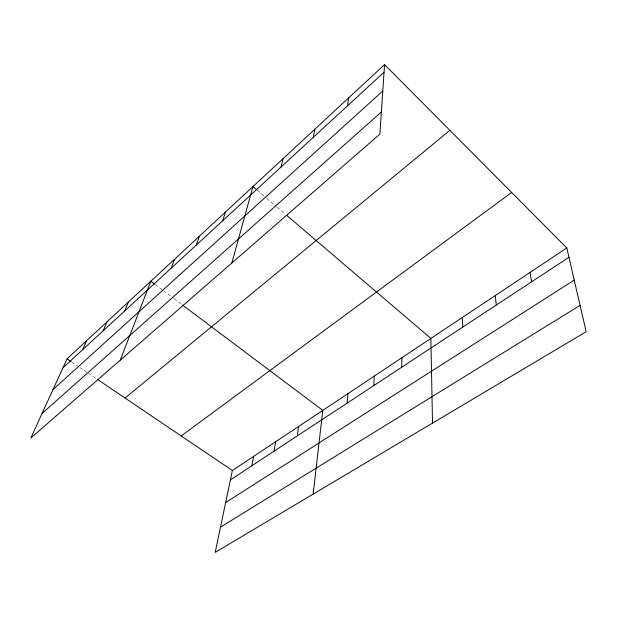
<?xml version="1.0" encoding="UTF-8"?>
<svg xmlns="http://www.w3.org/2000/svg" width="617" height="617" viewBox="0 0 617 617"><rect width="100%" height="100%" fill="white"/><g stroke="black" fill="none" stroke-linecap="round" stroke-linejoin="round"><path stroke-width="0.46" stroke-dasharray="3.08 2.31" d="M71.819 362.086L78.991 366.922M79.786 367.462L87.753 372.845M88.547 373.385L96.514 378.761M155.345 284.607L162.873 290.268M163.621 290.831L173.416 298.181M174.164 298.751L181.699 304.405M257.351 190.321L266.135 197.818M266.868 198.45L276.393 206.572M277.126 207.196L285.177 214.076"/><path stroke-width="0.93" d="M401.721 367.223L401.906 357.713M373.786 385.594L374.295 376.085M384.561 64.615L379.871 134.128L30.85 437.977L67.045 358.855L384.561 64.615L566.822 247.965L586.15 331.722L215.179 552.385L232.378 470.524L566.822 247.965M347.132 403.117L347.949 393.615M313.174 494.101L322.776 410.374L182.462 304.975M347.564 105.8L348.62 97.918M297.363 435.849L298.697 426.393M274.087 451.15L275.652 441.733M313.282 137.352L314.824 129.238M251.79 465.812L253.564 456.426M281.028 167.045L282.995 158.739M231.845 262.989L252.962 186.573L256.618 189.697M222.722 220.724L225.382 212.125M196.291 245.057L199.237 236.35M171.218 268.133L174.418 259.348M120.284 360.112L150.826 281.213L154.589 284.044M124.742 310.922L128.367 302.029M103.162 330.789L106.965 321.858M82.585 349.731L86.542 340.785M62.942 367.809L384.052 72.204M52.962 389.635L382.779 91.007M42.064 413.452L381.368 111.993M125.066 398.042L449.893 130.334M181.174 435.941L511.647 192.45M230.419 479.864L568.967 257.258M225.652 502.554L574.242 280.103M220.477 527.173L580.065 305.361M67.045 358.855L71.024 361.547M97.309 379.301L232.378 470.524M286.62 215.302L430.859 338.44L432.525 423.1M530.057 272.429L531.63 281.807M495.235 295.605L496.299 305.037M462.218 317.578L462.819 327.056"/></g></svg>
